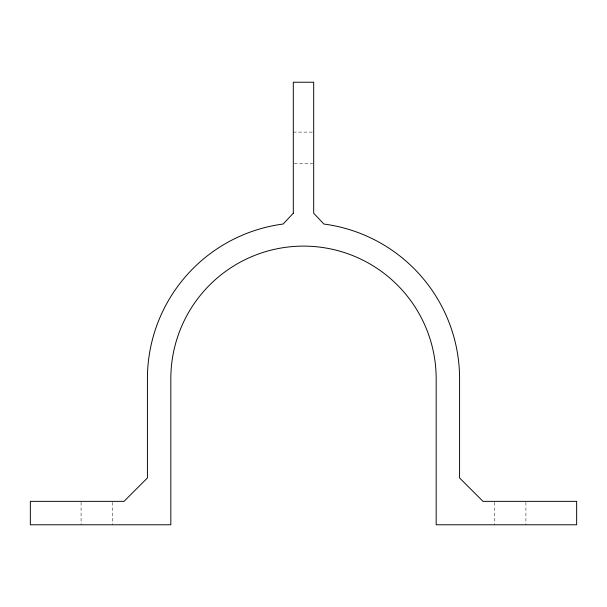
<?xml version="1.0" encoding="UTF-8"?>
<svg xmlns="http://www.w3.org/2000/svg" width="607" height="607" viewBox="0 0 607 607"><rect width="100%" height="100%" fill="white"/><g stroke="black" fill="none" stroke-linecap="round" stroke-linejoin="round"><path stroke-width="0.46" stroke-dasharray="3.04 2.28" d="M293.31 132.114L312.764 132.114M294.236 163.336L312.764 163.336M525.92 502.3L525.92 524.774M494.705 502.3L494.705 524.774M112.295 502.3L112.295 524.774M81.08 502.3L81.08 524.774"/><path stroke-width="0.91" d="M293.31 213.224L283.128 224.036A156.082 156.082 0 0 0 147.418 378.791L147.418 477.952L124.003 501.359L30.35 501.359L30.35 524.774L170.825 524.774L170.825 378.791A132.675 132.675 0 0 1 303.5 246.116A132.675 132.675 0 0 1 436.175 378.791L436.175 524.774L576.65 524.774L576.65 501.359L482.997 501.359L459.582 477.952L459.582 378.791A156.082 156.082 0 0 0 323.872 224.036L313.69 213.224L313.69 82.226L293.31 82.226L293.31 213.224"/></g></svg>
